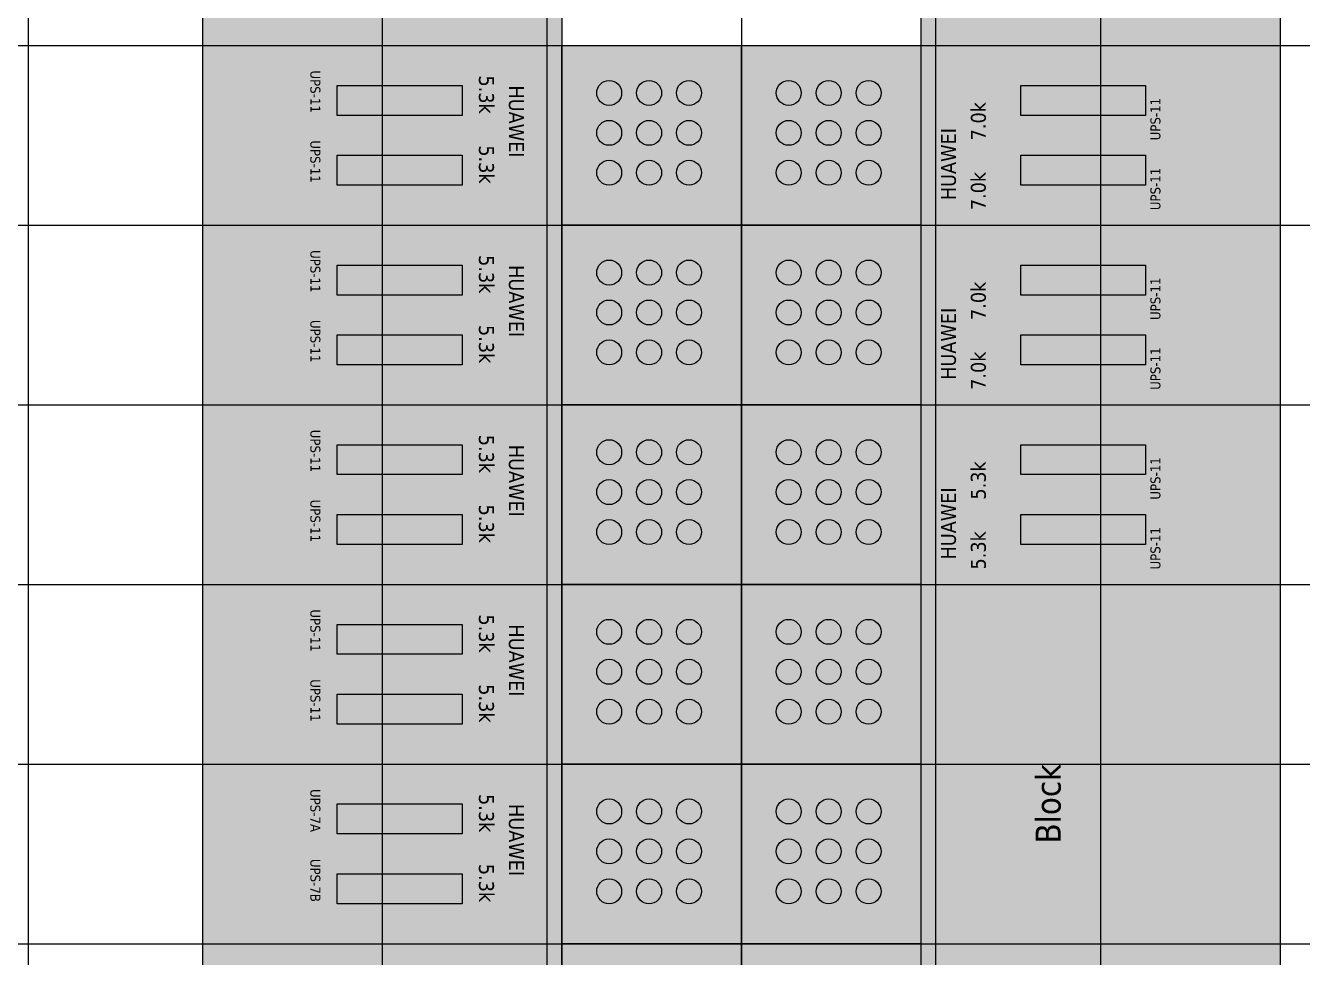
# Model space of a CAD drawing. Header units: millimetres. Extents: x -618 to 58287, y -23922 to -2396.
# Drawn here: x 15608 to 19875, y -10246 to -7133 of the extents above; entities that cross this region are included whole.
import ezdxf

# ---------------------------------------------------------------- set-up
doc = ezdxf.new("R2010")
doc.units = ezdxf.units.MM
doc.header["$MEASUREMENT"] = 0
for name, color, linetype, true_color in [('Background', 7, 'Continuous', 0xffffff), ('Equipment', 7, 'Continuous', 0xffffff), ('Names', 7, 'Continuous', 0xffffff), ('Power', 7, 'Continuous', 0xffffff), ('Room fixture', 7, 'Continuous', 0xffffff), ('Rows', 7, 'Continuous', 0xffffff), ('Tile grid', 7, 'Continuous', 0xafafaf), ('Walls and cages', 7, 'Continuous', 0xffffff)]:
    doc.layers.add(name, color=color, linetype=linetype, true_color=true_color)
doc.styles.add('Tahoma#false#false', font='tahoma.ttf', dxfattribs={"height": 0.2})

msp = doc.modelspace()

# ---------------------------------------------------------------- linework, layer by layer
at = {"layer": 'Background', "lineweight": -3, "transparency": 33554687}
for points in [[(16400, -7200), (17400, -7200), (17400, -7800)], [(17400, -7800), (16400, -7800), (16400, -7200)], [(19600, -7800), (18600, -7800), (18600, -7200)], [(18600, -7200), (19600, -7200), (19600, -7800)], [(16400, -7800), (17400, -7800), (17400, -8400)], [(17400, -8400), (16400, -8400), (16400, -7800)], [(19600, -8400), (18600, -8400), (18600, -7800)], [(18600, -7800), (19600, -7800), (19600, -8400)], [(16400, -8400), (17400, -8400), (17400, -9000)], [(17400, -9000), (16400, -9000), (16400, -8400)], [(19600, -9000), (18600, -9000), (18600, -8400)], [(18600, -8400), (19600, -8400), (19600, -9000)], [(16400, -9000), (17400, -9000), (17400, -9600)], [(17400, -9600), (16400, -9600), (16400, -9000)], [(16400, -9600), (17400, -9600), (17400, -10200)], [(17400, -10200), (16400, -10200), (16400, -9600)], [(16400, -10200), (17400, -10200), (17400, -10800)], [(17400, -10800), (16400, -10800), (16400, -10200)]]:
    msp.add_solid(points, dxfattribs=at)
at = {"layer": 'Equipment', "color": 9, "lineweight": 50, "true_color": 0xc0c0c0, "transparency": 33554687}
for points in [[(16466.7, -7733.3), (16400, -7800), (16400, -7200)], [(16466.7, -7266.7), (16466.7, -7733.3), (16400, -7200)], [(17333.3, -7266.7), (16466.7, -7266.7), (16400, -7200)], [(16400, -7200), (17400, -7200), (17333.3, -7266.7)], [(17400, -7200), (17400, -7800), (17333.3, -7733.3)], [(17400, -7200), (17333.3, -7733.3), (17333.3, -7266.7)], [(19533.3, -7266.7), (18666.7, -7266.7), (18600, -7200)], [(18600, -7200), (19600, -7200), (19533.3, -7266.7)], [(18600, -7800), (18600, -7200), (18666.7, -7266.7)], [(19533.3, -7266.7), (19600, -7200), (19600, -7800)], [(18600, -7800), (18666.7, -7266.7), (18666.7, -7733.3)], [(19533.3, -7733.3), (19533.3, -7266.7), (19600, -7800)], [(17400, -7800), (16400, -7800), (16466.7, -7733.3)], [(16466.7, -7733.3), (17333.3, -7733.3), (17400, -7800)], [(19600, -7800), (18600, -7800), (18666.7, -7733.3)], [(18666.7, -7733.3), (19533.3, -7733.3), (19600, -7800)], [(16466.7, -8333.3), (16400, -8400), (16400, -7800)], [(16466.7, -7866.7), (16466.7, -8333.3), (16400, -7800)], [(17333.3, -7866.7), (16466.7, -7866.7), (16400, -7800)], [(16400, -7800), (17400, -7800), (17333.3, -7866.7)], [(17400, -7800), (17400, -8400), (17333.3, -8333.3)], [(17400, -7800), (17333.3, -8333.3), (17333.3, -7866.7)], [(19533.3, -7866.7), (18666.7, -7866.7), (18600, -7800)], [(18600, -7800), (19600, -7800), (19533.3, -7866.7)], [(18600, -8400), (18600, -7800), (18666.7, -7866.7)], [(19533.3, -7866.7), (19600, -7800), (19600, -8400)], [(18600, -8400), (18666.7, -7866.7), (18666.7, -8333.3)], [(19533.3, -8333.3), (19533.3, -7866.7), (19600, -8400)], [(17400, -8400), (16400, -8400), (16466.7, -8333.3)], [(16466.7, -8333.3), (17333.3, -8333.3), (17400, -8400)], [(19600, -8400), (18600, -8400), (18666.7, -8333.3)], [(18666.7, -8333.3), (19533.3, -8333.3), (19600, -8400)], [(16466.7, -8933.3), (16400, -9000), (16400, -8400)], [(16466.7, -8466.7), (16466.7, -8933.3), (16400, -8400)], [(17333.3, -8466.7), (16466.7, -8466.7), (16400, -8400)], [(16400, -8400), (17400, -8400), (17333.3, -8466.7)], [(17400, -8400), (17400, -9000), (17333.3, -8933.3)], [(17400, -8400), (17333.3, -8933.3), (17333.3, -8466.7)], [(19533.3, -8466.7), (18666.7, -8466.7), (18600, -8400)], [(18600, -8400), (19600, -8400), (19533.3, -8466.7)], [(18600, -9000), (18600, -8400), (18666.7, -8466.7)], [(19533.3, -8466.7), (19600, -8400), (19600, -9000)], [(18600, -9000), (18666.7, -8466.7), (18666.7, -8933.3)], [(19533.3, -8933.3), (19533.3, -8466.7), (19600, -9000)], [(17400, -9000), (16400, -9000), (16466.7, -8933.3)], [(16466.7, -8933.3), (17333.3, -8933.3), (17400, -9000)], [(19600, -9000), (18600, -9000), (18666.7, -8933.3)], [(18666.7, -8933.3), (19533.3, -8933.3), (19600, -9000)], [(16466.7, -9533.3), (16400, -9600), (16400, -9000)], [(16466.7, -9066.7), (16466.7, -9533.3), (16400, -9000)], [(17333.3, -9066.7), (16466.7, -9066.7), (16400, -9000)], [(16400, -9000), (17400, -9000), (17333.3, -9066.7)], [(17400, -9000), (17400, -9600), (17333.3, -9533.3)], [(17400, -9000), (17333.3, -9533.3), (17333.3, -9066.7)], [(17400, -9600), (16400, -9600), (16466.7, -9533.3)], [(16466.7, -9533.3), (17333.3, -9533.3), (17400, -9600)], [(16466.7, -10133.3), (16400, -10200), (16400, -9600)], [(16466.7, -9666.7), (16466.7, -10133.3), (16400, -9600)], [(17333.3, -9666.7), (16466.7, -9666.7), (16400, -9600)], [(16400, -9600), (17400, -9600), (17333.3, -9666.7)], [(17400, -9600), (17400, -10200), (17333.3, -10133.3)], [(17400, -9600), (17333.3, -10133.3), (17333.3, -9666.7)], [(17400, -10200), (16400, -10200), (16466.7, -10133.3)], [(16466.7, -10133.3), (17333.3, -10133.3), (17400, -10200)], [(16466.7, -10733.3), (16400, -10800), (16400, -10200)], [(16466.7, -10266.7), (16466.7, -10733.3), (16400, -10200)], [(17333.3, -10266.7), (16466.7, -10266.7), (16400, -10200)], [(16400, -10200), (17400, -10200), (17333.3, -10266.7)], [(17400, -10200), (17400, -10800), (17333.3, -10733.3)], [(17400, -10200), (17333.3, -10733.3), (17333.3, -10266.7)]]:
    msp.add_solid(points, dxfattribs=at)
at = {"layer": 'Equipment', "color": 18, "lineweight": -3, "true_color": 0x000000, "transparency": 33554687}
for points in [[(16416.7, -7783.3), (16400, -7800), (16400, -7200)], [(16416.7, -7216.7), (16416.7, -7783.3), (16400, -7200)], [(17383.3, -7216.7), (16416.7, -7216.7), (16400, -7200)], [(16400, -7200), (17400, -7200), (17383.3, -7216.7)], [(17400, -7200), (17400, -7800), (17383.3, -7783.3)], [(17400, -7200), (17383.3, -7783.3), (17383.3, -7216.7)], [(19583.3, -7216.7), (18616.7, -7216.7), (18600, -7200)], [(18600, -7200), (19600, -7200), (19583.3, -7216.7)], [(18600, -7800), (18600, -7200), (18616.7, -7216.7)], [(19583.3, -7216.7), (19600, -7200), (19600, -7800)], [(18600, -7800), (18616.7, -7216.7), (18616.7, -7783.3)], [(19583.3, -7783.3), (19583.3, -7216.7), (19600, -7800)], [(17400, -7800), (16400, -7800), (16416.7, -7783.3)], [(16416.7, -8383.3), (16400, -8400), (16400, -7800)], [(16416.7, -7816.7), (16416.7, -8383.3), (16400, -7800)], [(17383.3, -7816.7), (16416.7, -7816.7), (16400, -7800)], [(16400, -7800), (17400, -7800), (17383.3, -7816.7)], [(16416.7, -7783.3), (17383.3, -7783.3), (17400, -7800)], [(17400, -7800), (17400, -8400), (17383.3, -8383.3)], [(17400, -7800), (17383.3, -8383.3), (17383.3, -7816.7)], [(19600, -7800), (18600, -7800), (18616.7, -7783.3)], [(19583.3, -7816.7), (18616.7, -7816.7), (18600, -7800)], [(18600, -7800), (19600, -7800), (19583.3, -7816.7)], [(18600, -8400), (18600, -7800), (18616.7, -7816.7)], [(18616.7, -7783.3), (19583.3, -7783.3), (19600, -7800)], [(19583.3, -7816.7), (19600, -7800), (19600, -8400)], [(18600, -8400), (18616.7, -7816.7), (18616.7, -8383.3)], [(19583.3, -8383.3), (19583.3, -7816.7), (19600, -8400)], [(17400, -8400), (16400, -8400), (16416.7, -8383.3)], [(16416.7, -8983.3), (16400, -9000), (16400, -8400)], [(16416.7, -8416.7), (16416.7, -8983.3), (16400, -8400)], [(17383.3, -8416.7), (16416.7, -8416.7), (16400, -8400)], [(16400, -8400), (17400, -8400), (17383.3, -8416.7)], [(16416.7, -8383.3), (17383.3, -8383.3), (17400, -8400)], [(17400, -8400), (17400, -9000), (17383.3, -8983.3)], [(17400, -8400), (17383.3, -8983.3), (17383.3, -8416.7)], [(19600, -8400), (18600, -8400), (18616.7, -8383.3)], [(19583.3, -8416.7), (18616.7, -8416.7), (18600, -8400)], [(18600, -8400), (19600, -8400), (19583.3, -8416.7)], [(18600, -9000), (18600, -8400), (18616.7, -8416.7)], [(18616.7, -8383.3), (19583.3, -8383.3), (19600, -8400)], [(19583.3, -8416.7), (19600, -8400), (19600, -9000)], [(18600, -9000), (18616.7, -8416.7), (18616.7, -8983.3)], [(19583.3, -8983.3), (19583.3, -8416.7), (19600, -9000)], [(17400, -9000), (16400, -9000), (16416.7, -8983.3)], [(16416.7, -9583.3), (16400, -9600), (16400, -9000)], [(16416.7, -9016.7), (16416.7, -9583.3), (16400, -9000)], [(17383.3, -9016.7), (16416.7, -9016.7), (16400, -9000)], [(16400, -9000), (17400, -9000), (17383.3, -9016.7)], [(16416.7, -8983.3), (17383.3, -8983.3), (17400, -9000)], [(17400, -9000), (17400, -9600), (17383.3, -9583.3)], [(17400, -9000), (17383.3, -9583.3), (17383.3, -9016.7)], [(19600, -9000), (18600, -9000), (18616.7, -8983.3)], [(18616.7, -8983.3), (19583.3, -8983.3), (19600, -9000)], [(17400, -9600), (16400, -9600), (16416.7, -9583.3)], [(16416.7, -9583.3), (17383.3, -9583.3), (17400, -9600)], [(16416.7, -10183.3), (16400, -10200), (16400, -9600)], [(16416.7, -9616.7), (16416.7, -10183.3), (16400, -9600)], [(17383.3, -9616.7), (16416.7, -9616.7), (16400, -9600)], [(16400, -9600), (17400, -9600), (17383.3, -9616.7)], [(17400, -9600), (17400, -10200), (17383.3, -10183.3)], [(17400, -9600), (17383.3, -10183.3), (17383.3, -9616.7)], [(17400, -10200), (16400, -10200), (16416.7, -10183.3)], [(16416.7, -10183.3), (17383.3, -10183.3), (17400, -10200)], [(16416.7, -10783.3), (16400, -10800), (16400, -10200)], [(16416.7, -10216.7), (16416.7, -10783.3), (16400, -10200)], [(17383.3, -10216.7), (16416.7, -10216.7), (16400, -10200)], [(16400, -10200), (17400, -10200), (17383.3, -10216.7)], [(17400, -10200), (17400, -10800), (17383.3, -10783.3)], [(17400, -10200), (17383.3, -10783.3), (17383.3, -10216.7)]]:
    msp.add_solid(points, dxfattribs=at)
at = {"layer": 'Power', "color": 8, "lineweight": -3, "true_color": 0x808080, "transparency": 33554687}
for p, q in [((16650, -7433.3), (16650, -7333.3)), ((16650, -7333.3), (17066.7, -7333.3)), ((17066.7, -7333.3), (17066.7, -7433.3)), ((18933.3, -7433.3), (18933.3, -7333.3)), ((18933.3, -7333.3), (19350, -7333.3)), ((19350, -7333.3), (19350, -7433.3)), ((17066.7, -7433.3), (16650, -7433.3)), ((19350, -7433.3), (18933.3, -7433.3)), ((16650, -7666.7), (16650, -7566.7)), ((16650, -7566.7), (17066.7, -7566.7)), ((17066.7, -7566.7), (17066.7, -7666.7)), ((18933.3, -7666.7), (18933.3, -7566.7)), ((18933.3, -7566.7), (19350, -7566.7)), ((19350, -7566.7), (19350, -7666.7)), ((17066.7, -7666.7), (16650, -7666.7)), ((19350, -7666.7), (18933.3, -7666.7)), ((16650, -8033.3), (16650, -7933.3)), ((16650, -7933.3), (17066.7, -7933.3)), ((17066.7, -7933.3), (17066.7, -8033.3)), ((18933.3, -8033.3), (18933.3, -7933.3)), ((18933.3, -7933.3), (19350, -7933.3)), ((19350, -7933.3), (19350, -8033.3)), ((17066.7, -8033.3), (16650, -8033.3)), ((19350, -8033.3), (18933.3, -8033.3)), ((16650, -8266.7), (16650, -8166.7)), ((16650, -8166.7), (17066.7, -8166.7)), ((17066.7, -8166.7), (17066.7, -8266.7)), ((18933.3, -8266.7), (18933.3, -8166.7)), ((18933.3, -8166.7), (19350, -8166.7)), ((19350, -8166.7), (19350, -8266.7)), ((17066.7, -8266.7), (16650, -8266.7)), ((19350, -8266.7), (18933.3, -8266.7)), ((16650, -8633.3), (16650, -8533.3)), ((16650, -8533.3), (17066.7, -8533.3)), ((17066.7, -8533.3), (17066.7, -8633.3)), ((18933.3, -8633.3), (18933.3, -8533.3)), ((18933.3, -8533.3), (19350, -8533.3)), ((19350, -8533.3), (19350, -8633.3)), ((17066.7, -8633.3), (16650, -8633.3)), ((19350, -8633.3), (18933.3, -8633.3)), ((16650, -8866.7), (16650, -8766.7)), ((16650, -8766.7), (17066.7, -8766.7)), ((17066.7, -8766.7), (17066.7, -8866.7)), ((18933.3, -8866.7), (18933.3, -8766.7)), ((18933.3, -8766.7), (19350, -8766.7)), ((19350, -8766.7), (19350, -8866.7)), ((17066.7, -8866.7), (16650, -8866.7)), ((19350, -8866.7), (18933.3, -8866.7)), ((16650, -9233.3), (16650, -9133.3)), ((16650, -9133.3), (17066.7, -9133.3)), ((17066.7, -9133.3), (17066.7, -9233.3)), ((17066.7, -9233.3), (16650, -9233.3)), ((16650, -9466.7), (16650, -9366.7)), ((16650, -9366.7), (17066.7, -9366.7)), ((17066.7, -9366.7), (17066.7, -9466.7)), ((17066.7, -9466.7), (16650, -9466.7)), ((16650, -9833.3), (16650, -9733.3)), ((16650, -9733.3), (17066.7, -9733.3)), ((17066.7, -9733.3), (17066.7, -9833.3)), ((17066.7, -9833.3), (16650, -9833.3)), ((16650, -10066.7), (16650, -9966.7)), ((16650, -9966.7), (17066.7, -9966.7)), ((17066.7, -9966.7), (17066.7, -10066.7)), ((17066.7, -10066.7), (16650, -10066.7))]:
    msp.add_line(p, q, dxfattribs=at)
at = {"layer": 'Power', "color": 138, "lineweight": -3, "true_color": 0x01505e, "transparency": 33554687}
for points in [[(16600, -7283.3), (16600, -7483.3), (16516.7, -7283.3), (16516.7, -7483.3)], [(19400, -7483.3), (19400, -7283.3), (19483.3, -7483.3), (19483.3, -7283.3)], [(16600, -7516.7), (16600, -7716.7), (16516.7, -7516.7), (16516.7, -7716.7)], [(19400, -7716.7), (19400, -7516.7), (19483.3, -7716.7), (19483.3, -7516.7)], [(16600, -7883.3), (16600, -8083.3), (16516.7, -7883.3), (16516.7, -8083.3)], [(19400, -8083.3), (19400, -7883.3), (19483.3, -8083.3), (19483.3, -7883.3)], [(16600, -8116.7), (16600, -8316.7), (16516.7, -8116.7), (16516.7, -8316.7)], [(19400, -8316.7), (19400, -8116.7), (19483.3, -8316.7), (19483.3, -8116.7)], [(16600, -8483.3), (16600, -8683.3), (16516.7, -8483.3), (16516.7, -8683.3)], [(19400, -8683.3), (19400, -8483.3), (19483.3, -8683.3), (19483.3, -8483.3)], [(16600, -8716.7), (16600, -8916.7), (16516.7, -8716.7), (16516.7, -8916.7)], [(19400, -8916.7), (19400, -8716.7), (19483.3, -8916.7), (19483.3, -8716.7)], [(16600, -9083.3), (16600, -9283.3), (16516.7, -9083.3), (16516.7, -9283.3)], [(16600, -9316.7), (16600, -9516.7), (16516.7, -9316.7), (16516.7, -9516.7)], [(16600, -9683.3), (16600, -9883.3), (16516.7, -9683.3), (16516.7, -9883.3)], [(16600, -9916.7), (16600, -10116.7), (16516.7, -9916.7), (16516.7, -10116.7)]]:
    msp.add_solid(points, dxfattribs=at)
at = {"layer": 'Power', "lineweight": -3, "transparency": 33554687}
for points in [[(17066.7, -7333.3), (17066.7, -7433.3), (16650, -7333.3), (16650, -7433.3)], [(18933.3, -7433.3), (18933.3, -7333.3), (19350, -7433.3), (19350, -7333.3)], [(17066.7, -7566.7), (17066.7, -7666.7), (16650, -7566.7), (16650, -7666.7)], [(18933.3, -7666.7), (18933.3, -7566.7), (19350, -7666.7), (19350, -7566.7)], [(17066.7, -7933.3), (17066.7, -8033.3), (16650, -7933.3), (16650, -8033.3)], [(18933.3, -8033.3), (18933.3, -7933.3), (19350, -8033.3), (19350, -7933.3)], [(17066.7, -8166.7), (17066.7, -8266.7), (16650, -8166.7), (16650, -8266.7)], [(18933.3, -8266.7), (18933.3, -8166.7), (19350, -8266.7), (19350, -8166.7)], [(17066.7, -8533.3), (17066.7, -8633.3), (16650, -8533.3), (16650, -8633.3)], [(18933.3, -8633.3), (18933.3, -8533.3), (19350, -8633.3), (19350, -8533.3)], [(17066.7, -8766.7), (17066.7, -8866.7), (16650, -8766.7), (16650, -8866.7)], [(18933.3, -8866.7), (18933.3, -8766.7), (19350, -8866.7), (19350, -8766.7)], [(17066.7, -9133.3), (17066.7, -9233.3), (16650, -9133.3), (16650, -9233.3)], [(17066.7, -9366.7), (17066.7, -9466.7), (16650, -9366.7), (16650, -9466.7)], [(17066.7, -9733.3), (17066.7, -9833.3), (16650, -9733.3), (16650, -9833.3)], [(17066.7, -9966.7), (17066.7, -10066.7), (16650, -9966.7), (16650, -10066.7)]]:
    msp.add_solid(points, dxfattribs=at)
at = {"layer": 'Power', "color": 151, "lineweight": -3, "true_color": 0x87ceeb, "transparency": 33554687}
for points in [[(17066.7, -7333.3), (17066.7, -7433.3), (16650, -7333.3), (16650, -7433.3)], [(18933.3, -7433.3), (18933.3, -7333.3), (19350, -7433.3), (19350, -7333.3)], [(17066.7, -7566.7), (17066.7, -7666.7), (16650, -7566.7), (16650, -7666.7)], [(18933.3, -7666.7), (18933.3, -7566.7), (19350, -7666.7), (19350, -7566.7)], [(18933.3, -8033.3), (18933.3, -7933.3), (19350, -8033.3), (19350, -7933.3)], [(18933.3, -8266.7), (18933.3, -8166.7), (19350, -8266.7), (19350, -8166.7)], [(18933.3, -8633.3), (18933.3, -8533.3), (19350, -8633.3), (19350, -8533.3)], [(18933.3, -8866.7), (18933.3, -8766.7), (19350, -8866.7), (19350, -8766.7)]]:
    msp.add_solid(points, dxfattribs=at)
at = {"layer": 'Power', "color": 22, "lineweight": -3, "true_color": 0xc92518, "transparency": 33554687}
for points in [[(17016.7, -7333.3), (17016.7, -7433.3), (16650, -7333.3), (16650, -7433.3)], [(19083.3, -7433.3), (19083.3, -7333.3), (19350, -7433.3), (19350, -7333.3)], [(17016.7, -7566.7), (17016.7, -7666.7), (16650, -7566.7), (16650, -7666.7)], [(19083.3, -7666.7), (19083.3, -7566.7), (19350, -7666.7), (19350, -7566.7)], [(17066.7, -7933.3), (17066.7, -8033.3), (16650, -7933.3), (16650, -8033.3)], [(17066.7, -8166.7), (17066.7, -8266.7), (16650, -8166.7), (16650, -8266.7)], [(17066.7, -8533.3), (17066.7, -8633.3), (16650, -8533.3), (16650, -8633.3)], [(19033.3, -8633.3), (19033.3, -8533.3), (19350, -8633.3), (19350, -8533.3)], [(17066.7, -8766.7), (17066.7, -8866.7), (16650, -8766.7), (16650, -8866.7)], [(19033.3, -8866.7), (19033.3, -8766.7), (19350, -8866.7), (19350, -8766.7)], [(17066.7, -9133.3), (17066.7, -9233.3), (16650, -9133.3), (16650, -9233.3)], [(17066.7, -9366.7), (17066.7, -9466.7), (16650, -9366.7), (16650, -9466.7)], [(17066.7, -9733.3), (17066.7, -9833.3), (16650, -9733.3), (16650, -9833.3)], [(17066.7, -9966.7), (17066.7, -10066.7), (16650, -9966.7), (16650, -10066.7)]]:
    msp.add_solid(points, dxfattribs=at)
at = {"layer": 'Power', "color": 13, "lineweight": -3, "true_color": 0xe7473c, "transparency": 33554687}
for points in [[(16833.3, -7333.3), (16833.3, -7433.3), (16650, -7333.3), (16650, -7433.3)], [(19216.7, -7433.3), (19216.7, -7333.3), (19350, -7433.3), (19350, -7333.3)], [(16833.3, -7566.7), (16833.3, -7666.7), (16650, -7566.7), (16650, -7666.7)], [(19216.7, -7666.7), (19216.7, -7566.7), (19350, -7666.7), (19350, -7566.7)], [(16916.7, -7933.3), (16916.7, -8033.3), (16650, -7933.3), (16650, -8033.3)], [(16916.7, -8166.7), (16916.7, -8266.7), (16650, -8166.7), (16650, -8266.7)], [(16916.7, -8533.3), (16916.7, -8633.3), (16650, -8533.3), (16650, -8633.3)], [(19183.3, -8633.3), (19183.3, -8533.3), (19350, -8633.3), (19350, -8533.3)], [(16916.7, -8766.7), (16916.7, -8866.7), (16650, -8766.7), (16650, -8866.7)], [(19183.3, -8866.7), (19183.3, -8766.7), (19350, -8866.7), (19350, -8766.7)], [(16900, -9133.3), (16900, -9233.3), (16650, -9133.3), (16650, -9233.3)], [(16900, -9366.7), (16900, -9466.7), (16650, -9366.7), (16650, -9466.7)], [(16883.3, -9733.3), (16883.3, -9833.3), (16650, -9733.3), (16650, -9833.3)], [(16883.3, -9966.7), (16883.3, -10066.7), (16650, -9966.7), (16650, -10066.7)]]:
    msp.add_solid(points, dxfattribs=at)
at = {"layer": 'Power', "color": 8, "lineweight": -3, "true_color": 0x6e6e6e, "transparency": 33554687}
for points in [[(19133.3, -8033.3), (19133.3, -7933.3), (19350, -8033.3), (19350, -7933.3)], [(19133.3, -8266.7), (19133.3, -8166.7), (19350, -8266.7), (19350, -8166.7)]]:
    msp.add_solid(points, dxfattribs=at)
at = {"layer": 'Power', "color": 9, "lineweight": -3, "true_color": 0xc0c0c0, "transparency": 33554687}
for points in [[(19233.3, -8033.3), (19233.3, -7933.3), (19350, -8033.3), (19350, -7933.3)], [(19233.3, -8266.7), (19233.3, -8166.7), (19350, -8266.7), (19350, -8166.7)]]:
    msp.add_solid(points, dxfattribs=at)
at = {"layer": 'Room fixture', "color": 9, "lineweight": -3, "true_color": 0xc0c0c0, "transparency": 33554687}
for p, q in [((17400, -7200), (18000, -7200)), ((17400, -7800), (17400, -7200)), ((18000, -7200), (18000, -7800)), ((18000, -7200), (18600, -7200)), ((18000, -7800), (18000, -7200)), ((18600, -7200), (18600, -7800)), ((18000, -7800), (17400, -7800)), ((17400, -7800), (18000, -7800)), ((17400, -8400), (17400, -7800)), ((18000, -7800), (18600, -7800)), ((18000, -8400), (18000, -7800)), ((18000, -7800), (18000, -8400)), ((18600, -7800), (18000, -7800)), ((18600, -7800), (18600, -8400)), ((18000, -8400), (17400, -8400)), ((17400, -8400), (18000, -8400)), ((17400, -9000), (17400, -8400)), ((18600, -8400), (18000, -8400)), ((18000, -8400), (18600, -8400)), ((18000, -9000), (18000, -8400)), ((18000, -8400), (18000, -9000)), ((18600, -8400), (18600, -9000)), ((17400, -9000), (18000, -9000)), ((17400, -9600), (17400, -9000)), ((18000, -9000), (17400, -9000)), ((18000, -9000), (18600, -9000)), ((18000, -9600), (18000, -9000)), ((18000, -9000), (18000, -9600)), ((18600, -9000), (18000, -9000)), ((18600, -9000), (18600, -9600)), ((18000, -9600), (17400, -9600)), ((17400, -9600), (18000, -9600)), ((17400, -10200), (17400, -9600)), ((18600, -9600), (18000, -9600)), ((18000, -9600), (18000, -10200)), ((18000, -9600), (18600, -9600)), ((18000, -10200), (18000, -9600)), ((18600, -9600), (18600, -10200)), ((17400, -10200), (18000, -10200)), ((17400, -10800), (17400, -10200)), ((18000, -10200), (17400, -10200)), ((18000, -10200), (18600, -10200)), ((18000, -10800), (18000, -10200)), ((18000, -10200), (18000, -10800)), ((18600, -10200), (18000, -10200)), ((18600, -10200), (18600, -10800))]:
    msp.add_line(p, q, dxfattribs=at)
for centre in [(17558.3, -7358.3), (17691.7, -7358.3), (17825, -7358.3), (18158.3, -7358.3), (18291.7, -7358.3), (18425, -7358.3), (17558.3, -7491.7), (17691.7, -7491.7), (17825, -7491.7), (18158.3, -7491.7), (18291.7, -7491.7), (18425, -7491.7), (17558.3, -7625), (17691.7, -7625), (17825, -7625), (18158.3, -7625), (18291.7, -7625), (18425, -7625), (17558.3, -7958.3), (17691.7, -7958.3), (17825, -7958.3), (18158.3, -7958.3), (18291.7, -7958.3), (18425, -7958.3), (17558.3, -8091.7), (17691.7, -8091.7), (17825, -8091.7), (18158.3, -8091.7), (18291.7, -8091.7), (18425, -8091.7), (17558.3, -8225), (17691.7, -8225), (17825, -8225), (18158.3, -8225), (18291.7, -8225), (18425, -8225), (17558.3, -8558.3), (17691.7, -8558.3), (17825, -8558.3), (18158.3, -8558.3), (18291.7, -8558.3), (18425, -8558.3), (17558.3, -8691.7), (17691.7, -8691.7), (17825, -8691.7), (18158.3, -8691.7), (18291.7, -8691.7), (18425, -8691.7), (17558.3, -8825), (17691.7, -8825), (17825, -8825), (18158.3, -8825), (18291.7, -8825), (18425, -8825), (17558.3, -9158.3), (17691.7, -9158.3), (17825, -9158.3), (18158.3, -9158.3), (18291.7, -9158.3), (18425, -9158.3), (17558.3, -9291.7), (17691.7, -9291.7), (17825, -9291.7), (18158.3, -9291.7), (18291.7, -9291.7), (18425, -9291.7), (17558.3, -9425), (17691.7, -9425), (17825, -9425), (18158.3, -9425), (18291.7, -9425), (18425, -9425), (17558.3, -9758.3), (17691.7, -9758.3), (17825, -9758.3), (18158.3, -9758.3), (18291.7, -9758.3), (18425, -9758.3), (17558.3, -9891.7), (17691.7, -9891.7), (17825, -9891.7), (18158.3, -9891.7), (18291.7, -9891.7), (18425, -9891.7), (17558.3, -10025), (17691.7, -10025), (17825, -10025), (18158.3, -10025), (18291.7, -10025), (18425, -10025)]:
    msp.add_ellipse(centre, major_axis=(41.7, 0), ratio=1, dxfattribs=at)
at = {"layer": 'Room fixture', "color": 9, "lineweight": -3, "true_color": 0xc0c0c0, "transparency": 33554472}
for points in [[(17400, -7800), (17400, -7200), (18000, -7200)], [(18000, -7200), (18000, -7800), (17400, -7800)], [(18000, -7800), (18000, -7200), (18600, -7200)], [(18600, -7200), (18600, -7800), (18000, -7800)], [(17400, -8400), (17400, -7800), (18000, -7800)], [(18000, -7800), (18000, -8400), (17400, -8400)], [(18000, -8400), (18000, -7800), (18600, -7800)], [(18600, -7800), (18600, -8400), (18000, -8400)], [(17400, -9000), (17400, -8400), (18000, -8400)], [(18000, -8400), (18000, -9000), (17400, -9000)], [(18000, -9000), (18000, -8400), (18600, -8400)], [(18600, -8400), (18600, -9000), (18000, -9000)], [(17400, -9600), (17400, -9000), (18000, -9000)], [(18000, -9000), (18000, -9600), (17400, -9600)], [(18000, -9600), (18000, -9000), (18600, -9000)], [(18600, -9000), (18600, -9600), (18000, -9600)], [(17400, -10200), (17400, -9600), (18000, -9600)], [(18000, -9600), (18000, -10200), (17400, -10200)], [(18000, -10200), (18000, -9600), (18600, -9600)], [(18600, -9600), (18600, -10200), (18000, -10200)], [(17400, -10800), (17400, -10200), (18000, -10200)], [(18000, -10200), (18000, -10800), (17400, -10800)], [(18000, -10800), (18000, -10200), (18600, -10200)], [(18600, -10200), (18600, -10800), (18000, -10800)]]:
    msp.add_solid(points, dxfattribs=at)
at = {"layer": 'Room fixture', "color": 254, "lineweight": -3, "true_color": 0xe6e6e6, "transparency": 33554687}
for points in [[(19800, -10232), (18600, -10232), (18600, -9032)], [(18600, -9032), (19800, -9032), (19800, -10232)]]:
    msp.add_solid(points, dxfattribs=at)
at = {"layer": 'Room fixture', "color": 18, "lineweight": -3, "true_color": 0x000000, "transparency": 33554687}
for points in [[(19783.3, -9048.7), (18616.7, -9048.7), (18600, -9032)], [(18600, -9032), (19800, -9032), (19783.3, -9048.7)], [(18600, -10232), (18600, -9032), (18616.7, -9048.7)], [(19783.3, -9048.7), (19800, -9032), (19800, -10232)], [(18600, -10232), (18616.7, -9048.7), (18616.7, -10215.3)], [(19783.3, -10215.3), (19783.3, -9048.7), (19800, -10232)], [(19800, -10232), (18600, -10232), (18616.7, -10215.3)], [(18616.7, -10215.3), (19783.3, -10215.3), (19800, -10232)]]:
    msp.add_solid(points, dxfattribs=at)
at = {"layer": 'Rows', "color": 18, "lineweight": -3, "true_color": 0x000000, "transparency": 33554687}
for p, q in [((17350, -6450), (17350, -19800)), ((18650, -19800), (18650, -6450))]:
    msp.add_line(p, q, dxfattribs=at)
at = {"layer": 'Rows', "color": 254, "lineweight": -3, "true_color": 0xe0e0d7, "transparency": 33554534}
for points in [[(16200, -6450), (17400, -6450), (17400, -19800)], [(17400, -19800), (16200, -19800), (16200, -6450)], [(19800, -19800), (18600, -19800), (18600, -6450)], [(18600, -6450), (19800, -6450), (19800, -19800)]]:
    msp.add_solid(points, dxfattribs=at)
at = {"layer": 'Rows', "color": 18, "lineweight": -3, "true_color": 0x000000, "transparency": 33554687}
for points in [[(16200, -19800), (16200, -6450), (16216.7, -6466.7)], [(16216.7, -6466.7), (16216.7, -19783.3), (16200, -19800)], [(17383.3, -19783.3), (17383.3, -6466.7), (17400, -6450)], [(17400, -6450), (17400, -19800), (17383.3, -19783.3)], [(18600, -19800), (18600, -6450), (18616.7, -6466.7)], [(18616.7, -6466.7), (18616.7, -19783.3), (18600, -19800)], [(19783.3, -19783.3), (19783.3, -6466.7), (19800, -6450)], [(19800, -6450), (19800, -19800), (19783.3, -19783.3)]]:
    msp.add_solid(points, dxfattribs=at)
at = {"layer": 'Tile grid', "lineweight": -3, "transparency": 33554687}
for p, q in [((16200, -2967), (16200, -23433.7)), ((16800, -2967), (16800, -23433.7)), ((17400, -2967), (17400, -23433.7)), ((18000, -2967), (18000, -23433.7)), ((18600, -2967), (18600, -23433.7)), ((19200, -2967), (19200, -23433.7)), ((19800, -2967), (19800, -23433.7)), ((3442.4, -7200), (57733.3, -7200)), ((38.3, -7800), (57733.3, -7800)), ((36.8, -8400), (57733.3, -8400)), ((35.3, -9000), (57733.3, -9000)), ((33.9, -9600), (57733.3, -9600)), ((32.4, -10200), (57733.3, -10200))]:
    msp.add_line(p, q, dxfattribs=at)
at = {"layer": 'Walls and cages', "color": 9, "lineweight": -3, "true_color": 0xc0c0c0, "transparency": 33554687}
msp.add_line((15616.7, -5966.7), (15616.7, -14400), dxfattribs=at)

# ---------------------------------------------------------------- texts
at = {"layer": 'Names', "color": 8, "lineweight": -3, "true_color": 0x808080, "transparency": 33554687, "style": 'Tahoma#false#false'}
for rotation, p in [(-90, (17223.3, -7333.3)), (-270, (18716.7, -7716.7)), (-90, (17223.3, -7933.3)), (-270, (18716.7, -8316.7)), (-90, (17223.3, -8533.3)), (-270, (18716.7, -8916.7)), (-90, (17223.3, -9133.3)), (-90, (17223.3, -9733.3))]:
    msp.add_text('HUAWEI', height=50, rotation=rotation, dxfattribs=at).set_placement(p)
at = {"layer": 'Power', "lineweight": -3, "transparency": 33554687, "style": 'Tahoma#false#false'}
for s, rotation, p in [('UPS-11', -90, (16560, -7283.3)), ('UPS-11', -270, (19400, -7516.7)), ('UPS-11', -90, (16560, -7516.7)), ('UPS-11', -270, (19400, -7750)), ('UPS-11', -90, (16560, -7883.3)), ('UPS-11', -270, (19400, -8116.7)), ('UPS-11', -90, (16560, -8116.7)), ('UPS-11', -270, (19400, -8350)), ('UPS-11', -90, (16560, -8483.3)), ('UPS-11', -270, (19400, -8716.7)), ('UPS-11', -90, (16560, -8716.7)), ('UPS-11', -270, (19400, -8950)), ('UPS-11', -90, (16560, -9083.3)), ('UPS-11', -90, (16560, -9316.7)), ('UPS-7A', -90, (16560, -9683.3)), ('UPS-7B', -90, (16560, -9916.7))]:
    msp.add_text(s, height=33.33, rotation=rotation, dxfattribs=at).set_placement(p)
at = {"layer": 'Power', "color": 18, "lineweight": -3, "true_color": 0x000000, "transparency": 33554687, "style": 'Tahoma#false#false'}
for s, rotation, p in [('5.3k', -90, (17123.3, -7300)), ('7.0k', -270, (18816.7, -7516.7)), ('5.3k', -90, (17123.3, -7533.3)), ('7.0k', -270, (18816.7, -7750)), ('5.3k', -90, (17123.3, -7900)), ('7.0k', -270, (18816.7, -8116.7)), ('5.3k', -90, (17123.3, -8133.3)), ('7.0k', -270, (18816.7, -8350)), ('5.3k', -90, (17123.3, -8500)), ('5.3k', -270, (18816.7, -8716.7)), ('5.3k', -90, (17123.3, -8733.3)), ('5.3k', -270, (18816.7, -8950)), ('5.3k', -90, (17123.3, -9100)), ('5.3k', -90, (17123.3, -9333.3)), ('5.3k', -90, (17123.3, -9700)), ('5.3k', -90, (17123.3, -9933.3))]:
    msp.add_text(s, height=50, rotation=rotation, dxfattribs=at).set_placement(p)
at = {"layer": 'Room fixture', "color": 18, "lineweight": -3, "true_color": 0x000000, "transparency": 33554687, "style": 'Tahoma#false#false'}
msp.add_text('Block', height=83.33, rotation=-270, dxfattribs=at).set_placement((19066.7, -9865.3))

doc.saveas('drawing.dxf')
